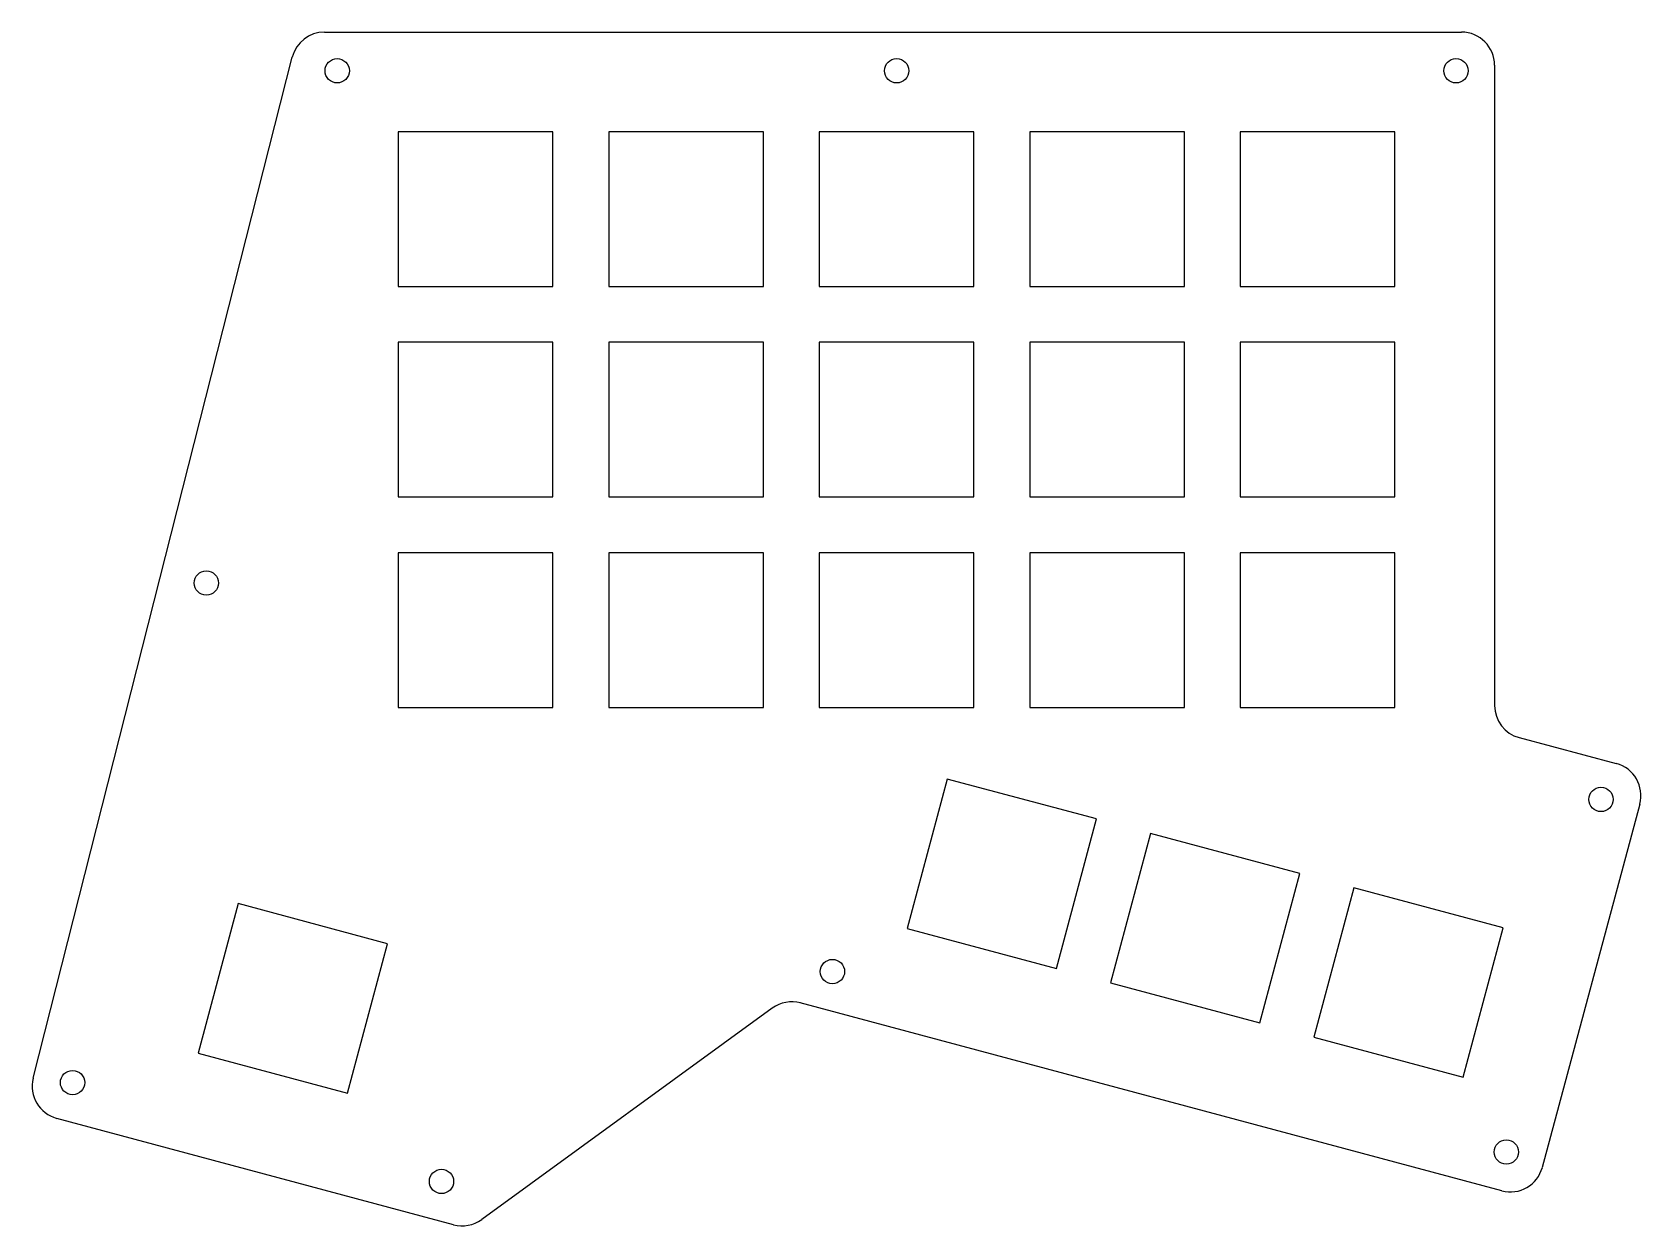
# Model space of a CAD drawing. Header units: millimetres. Extents: x 40 to 185, y -135 to -27.
import ezdxf

# ---------------------------------------------------------------- set-up
doc = ezdxf.new("R2010")
doc.units = ezdxf.units.MM

msp = doc.modelspace()

# ---------------------------------------------------------------- linework, layer by layer
at = {"linetype": 'CONTINUOUS'}
for p, q in [((66.31, -26.82), (169.22, -26.82)), ((39.96, -121.52), (63.4, -29.09)), ((172.22, -29.82), (172.22, -87.78)), ((87, -35.85), (73, -35.85)), ((73, -35.85), (73, -49.85)), ((87, -49.85), (87, -35.85)), ((106.05, -35.85), (92.05, -35.85)), ((92.05, -35.85), (92.05, -49.85)), ((106.05, -49.85), (106.05, -35.85)), ((125.1, -35.85), (111.1, -35.85)), ((111.1, -35.85), (111.1, -49.85)), ((125.1, -49.85), (125.1, -35.85)), ((144.15, -35.85), (130.15, -35.85)), ((130.15, -35.85), (130.15, -49.85)), ((144.15, -49.85), (144.15, -35.85)), ((163.2, -35.85), (149.2, -35.85)), ((149.2, -35.85), (149.2, -49.85)), ((163.2, -49.85), (163.2, -35.85)), ((73, -49.85), (87, -49.85)), ((92.05, -49.85), (106.05, -49.85)), ((111.1, -49.85), (125.1, -49.85)), ((130.15, -49.85), (144.15, -49.85)), ((149.2, -49.85), (163.2, -49.85)), ((87, -54.9), (73, -54.9)), ((73, -54.9), (73, -68.9)), ((87, -68.9), (87, -54.9)), ((106.05, -54.9), (92.05, -54.9)), ((92.05, -54.9), (92.05, -68.9)), ((106.05, -68.9), (106.05, -54.9)), ((125.1, -54.9), (111.1, -54.9)), ((111.1, -54.9), (111.1, -68.9)), ((125.1, -68.9), (125.1, -54.9)), ((144.15, -54.9), (130.15, -54.9)), ((130.15, -54.9), (130.15, -68.9)), ((144.15, -68.9), (144.15, -54.9)), ((163.2, -54.9), (149.2, -54.9)), ((149.2, -54.9), (149.2, -68.9)), ((163.2, -68.9), (163.2, -54.9)), ((73, -68.9), (87, -68.9)), ((92.05, -68.9), (106.05, -68.9)), ((111.1, -68.9), (125.1, -68.9)), ((130.15, -68.9), (144.15, -68.9)), ((149.2, -68.9), (163.2, -68.9)), ((87, -73.95), (73, -73.95)), ((73, -73.95), (73, -87.95)), ((87, -87.95), (87, -73.95)), ((106.05, -73.95), (92.05, -73.95)), ((92.05, -73.95), (92.05, -87.95)), ((106.05, -87.95), (106.05, -73.95)), ((125.1, -73.95), (111.1, -73.95)), ((111.1, -73.95), (111.1, -87.95)), ((125.1, -87.95), (125.1, -73.95)), ((144.15, -73.95), (130.15, -73.95)), ((130.15, -73.95), (130.15, -87.95)), ((144.15, -87.95), (144.15, -73.95)), ((163.2, -73.95), (149.2, -73.95)), ((149.2, -73.95), (149.2, -87.95)), ((163.2, -87.95), (163.2, -73.95)), ((73, -87.95), (87, -87.95)), ((92.05, -87.95), (106.05, -87.95)), ((111.1, -87.95), (125.1, -87.95)), ((130.15, -87.95), (144.15, -87.95)), ((149.2, -87.95), (163.2, -87.95)), ((174.45, -90.67), (183.23, -93.03)), ((122.68, -94.43), (119.05, -107.95)), ((136.2, -98.05), (122.68, -94.43)), ((185.35, -96.7), (176.53, -129.59)), ((132.57, -111.57), (136.2, -98.05)), ((141.08, -99.36), (137.45, -112.88)), ((154.6, -102.98), (141.08, -99.36)), ((150.98, -116.5), (154.6, -102.98)), ((159.48, -104.29), (155.85, -117.81)), ((173, -107.91), (159.48, -104.29)), ((58.51, -105.71), (54.88, -119.24)), ((72.03, -109.34), (58.51, -105.71)), ((119.05, -107.95), (132.57, -111.57)), ((169.38, -121.43), (173, -107.91)), ((68.41, -122.86), (72.03, -109.34)), ((137.45, -112.88), (150.98, -116.5)), ((172.86, -131.71), (109.38, -114.7)), ((106.84, -115.17), (80.55, -134.3)), ((155.85, -117.81), (169.38, -121.43)), ((54.88, -119.24), (68.41, -122.86)), ((78, -134.78), (42.09, -125.15))]:
    msp.add_line(p, q, dxfattribs=at)
for centre in [(67.47, -30.32), (118.1, -30.32), (168.72, -30.32), (55.63, -76.69), (181.84, -96.28), (112.29, -111.86), (43.52, -121.91), (173.28, -128.2), (76.91, -130.86)]:
    msp.add_circle(centre, 1.1, dxfattribs=at)
for centre, start, end in [((66.31, -29.82), 90, 165.7676), ((169.22, -29.82), 0, 90), ((175.22, -87.78), 180, 255), ((182.45, -95.92), 345, 75), ((108.61, -117.6), 75, 126.0374), ((42.87, -122.25), 165.7676, 255), ((173.64, -128.81), 255, 345), ((78.78, -131.88), 255, 306.0374)]:
    msp.add_arc(centre, 3, start, end, dxfattribs=at)

doc.saveas('drawing.dxf')
